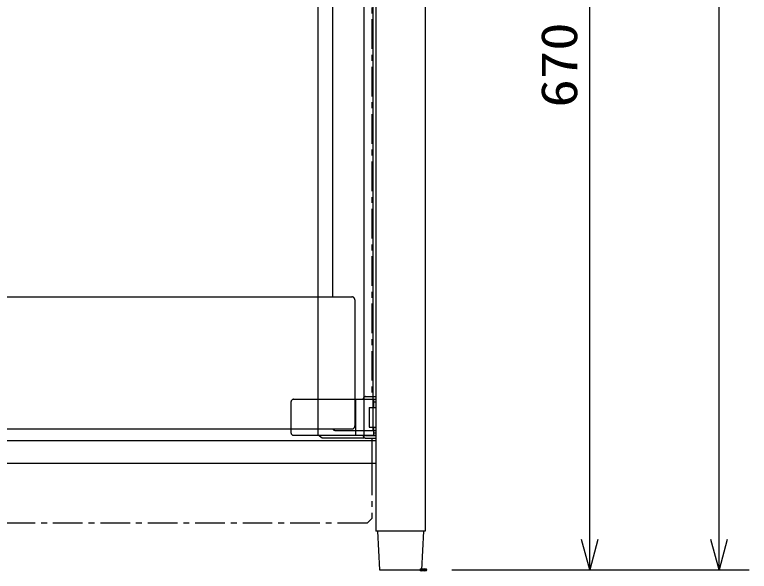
# Model space of a CAD drawing. Units: millimetres, scale not verified. Extents: x -127 to 127, y -116 to 117.
# Drawn here: x -67.86 to -19.26, y -23.13 to 13.73 of the extents above; entities that cross this region are included whole.
import ezdxf
from ezdxf.enums import TextEntityAlignment as Align

# ---------------------------------------------------------------- set-up
doc = ezdxf.new("R2010")
doc.units = ezdxf.units.MM
doc.header["$LTSCALE"] = 0.392256
doc.header["$PDMODE"] = 32
doc.header["$PDSIZE"] = 0.196
doc.linetypes.add('CHAIN1', pattern=[8, 5, -1, 1, -1])
for name, color, linetype in [('0-2_GAIKEI', 1, 'Continuous'), ('0-3_WAKU', 1, 'Continuous'), ('0-4_DEFPOINTS', 7, 'Continuous')]:
    doc.layers.add(name, color=color, linetype=linetype)
doc.styles.add('ＭＳ ゴシック', font='')
doc.styles.get('ＭＳ ゴシック').set_extended_font_data('MS Gothic')

# ---------------------------------------------------------------- blocks, each defined once
blk = doc.blocks.new('_OPEN30')
at = {"layer": '0-3_WAKU', "color": 7}
blk.add_line((0, 0), (-1, 0), dxfattribs=at)
blk.add_lwpolyline([(-1, 0.2679), (0, 0), (-1, -0.2679)], dxfattribs=at)

msp = doc.modelspace()

# ---------------------------------------------------------------- linework, layer by layer
at = {"layer": '0-2_GAIKEI', "color": 7}
for p, q in [((-40.7063, 63.7017), (-40.7063, -20.4728)), ((-43.9621, 43.9691), (-43.9621, -20.4728)), ((-40.7063, -20.4728), (-43.9621, -20.4728)), ((-43.8458, -20.4728), (-43.7296, -23.0309)), ((-40.8226, -20.4728), (-40.9389, -23.0309)), ((-43.7296, -23.0309), (-40.9389, -23.0309))]:
    msp.add_line(p, q, dxfattribs=at)
at = {"layer": '0-2_GAIKEI'}
for p, q in [((-44.1597, 43.6902), (-44.1597, -13.7947)), ((-47.7845, -14.1169), (-47.7845, 42.3075)), ((-44.757, 42.3075), (-44.757, -14.3105)), ((-46.8442, 21.5968), (-46.8442, -4.9554)), ((-92.8605, -4.9554), (-45.5519, -4.9554)), ((-45.5437, -4.9555), (-45.5519, -4.9554)), ((-45.3532, -5.1535), (-45.3532, -13.5024)), ((-44.6473, -11.559), (-43.9621, -11.559)), ((-49.5866, -11.928), (-49.5868, -11.9361)), ((-49.3875, -11.7379), (-44.1206, -11.7379)), ((-45.313, -11.7379), (-45.313, -14.1227)), ((-44.8051, -11.7118), (-44.8053, -11.7184)), ((-44.8053, -11.7184), (-44.8053, -11.7379)), ((-44.6473, -11.7184), (-44.6473, -11.7379)), ((-44.6473, -11.7184), (-43.9621, -11.7184)), ((-44.1999, -11.7379), (-43.9621, -11.7379)), ((-44.1206, -11.7379), (-44.1206, -12.2847)), ((-44.1206, -11.8973), (-43.9621, -11.8973)), ((-44.4187, -12.2847), (-44.4187, -13.577)), ((-44.4187, -12.2847), (-44.1206, -12.2847)), ((-44.4187, -12.2902), (-43.9621, -12.2902)), ((-45.3534, -13.5105), (-45.3532, -13.5024)), ((-44.4187, -13.5724), (-43.9621, -13.5724)), ((-44.4187, -13.577), (-44.1206, -13.577)), ((-44.1206, -13.577), (-44.1206, -14.1227)), ((-92.8605, -13.7005), (-45.5519, -13.7005)), ((-46.6506, -13.7946), (-46.6455, -13.7947)), ((-46.6455, -13.7947), (-43.9621, -13.7947)), ((-44.1206, -13.9647), (-43.9621, -13.9647)), ((-94.3203, -14.4713), (-43.9621, -14.4713)), ((-49.3875, -14.1227), (-44.1206, -14.1227)), ((-47.5266, -14.3105), (-47.7845, -14.1169)), ((-44.757, -14.3105), (-47.5266, -14.3105)), ((-44.8053, -14.1439), (-44.8053, -14.1227)), ((-44.6538, -14.3012), (-44.6473, -14.3013)), ((-44.6473, -14.1439), (-44.6473, -14.1227)), ((-44.6473, -14.1439), (-43.9621, -14.1439)), ((-44.6473, -14.3013), (-43.9621, -14.3013)), ((-44.2401, -14.3013), (-44.2401, -16.1186)), ((-44.1999, -14.1227), (-43.9621, -14.1227)), ((-94.0333, -15.9623), (-43.9621, -15.9623))]:
    msp.add_line(p, q, dxfattribs=at)
at = {"layer": '0-2_GAIKEI', "linetype": 'CHAIN1'}
for p, q in [((-44.2401, 35.3917), (-44.2401, -11.559)), ((-44.2401, -16.1186), (-44.2401, -19.6394)), ((-44.2401, -19.6394), (-44.5376, -19.9374)), ((-44.5376, -19.9374), (-93.7352, -19.9374))]:
    msp.add_line(p, q, dxfattribs=at)
at = {"layer": '0-2_GAIKEI'}
for points in [[(-45.3532, -5.1535), (-45.3534, -5.1454), (-45.3539, -5.1374), (-45.3547, -5.1294), (-45.3558, -5.1215), (-45.3572, -5.1138), (-45.359, -5.1061), (-45.361, -5.0986), (-45.3633, -5.0911), (-45.3659, -5.0838), (-45.3688, -5.0767), (-45.3719, -5.0696), (-45.3753, -5.0627), (-45.3789, -5.056), (-45.3829, -5.0494), (-45.387, -5.043), (-45.3914, -5.0368), (-45.396, -5.0307), (-45.4009, -5.0248), (-45.4059, -5.0191), (-45.4112, -5.0136), (-45.4167, -5.0084), (-45.4224, -5.0033), (-45.4283, -4.9984), (-45.4343, -4.9938), (-45.4406, -4.9894), (-45.447, -4.9852), (-45.4536, -4.9813), (-45.4604, -4.9776), (-45.4673, -4.9742), (-45.4744, -4.971), (-45.4816, -4.9681), (-45.4889, -4.9655), (-45.4964, -4.9632), (-45.504, -4.9612), (-45.5117, -4.9594), (-45.5196, -4.958), (-45.5275, -4.9569), (-45.5356, -4.956), (-45.5437, -4.9555)], [(-44.6473, -11.559), (-44.6538, -11.5592), (-44.6602, -11.5596), (-44.6666, -11.5602), (-44.6728, -11.5611), (-44.679, -11.5623), (-44.6851, -11.5637), (-44.6911, -11.5653), (-44.6971, -11.5671), (-44.7029, -11.5692), (-44.7086, -11.5715), (-44.7142, -11.5741), (-44.7197, -11.5768), (-44.7251, -11.5797), (-44.7303, -11.5829), (-44.7354, -11.5862), (-44.7404, -11.5897), (-44.7452, -11.5935), (-44.7499, -11.5974), (-44.7544, -11.6014), (-44.7588, -11.6057), (-44.763, -11.6101), (-44.7671, -11.6146), (-44.771, -11.6194), (-44.7747, -11.6242), (-44.7782, -11.6292), (-44.7815, -11.6344), (-44.7846, -11.6397), (-44.7875, -11.6451), (-44.7903, -11.6507), (-44.7928, -11.6563), (-44.7951, -11.6621), (-44.7972, -11.668), (-44.799, -11.674), (-44.8007, -11.6801), (-44.802, -11.6863), (-44.8032, -11.6925), (-44.8041, -11.6989), (-44.8047, -11.7053), (-44.8051, -11.7118)], [(-49.5868, -11.9361), (-49.5868, -13.9245), (-49.5866, -13.9327), (-49.5861, -13.9408), (-49.5853, -13.9488), (-49.5842, -13.9567), (-49.5827, -13.9645), (-49.581, -13.9722), (-49.579, -13.9798), (-49.5766, -13.9873), (-49.574, -13.9946), (-49.5711, -14.0018), (-49.568, -14.0088), (-49.5646, -14.0157), (-49.5609, -14.0224), (-49.557, -14.029), (-49.5528, -14.0354), (-49.5484, -14.0417), (-49.5437, -14.0477), (-49.5389, -14.0536), (-49.5338, -14.0593), (-49.5285, -14.0647), (-49.523, -14.07), (-49.5173, -14.0751), (-49.5114, -14.0799), (-49.5053, -14.0845), (-49.499, -14.0889), (-49.4926, -14.093), (-49.4859, -14.0969), (-49.4792, -14.1006), (-49.4722, -14.104), (-49.4651, -14.1071), (-49.4579, -14.11), (-49.4506, -14.1126), (-49.4431, -14.1149), (-49.4354, -14.1169), (-49.4277, -14.1187), (-49.4199, -14.1201), (-49.4119, -14.1212), (-49.4039, -14.122)], [(-49.3875, -11.7379), (-49.3957, -11.7381), (-49.4039, -11.7386), (-49.4119, -11.7394), (-49.4199, -11.7406), (-49.4277, -11.742), (-49.4354, -11.7437), (-49.4431, -11.7458), (-49.4506, -11.7481), (-49.4579, -11.7507), (-49.4651, -11.7536), (-49.4722, -11.7568), (-49.4792, -11.7602), (-49.4859, -11.7639), (-49.4926, -11.7678), (-49.499, -11.7719), (-49.5053, -11.7763), (-49.5114, -11.781), (-49.5173, -11.7858), (-49.523, -11.7909), (-49.5285, -11.7962), (-49.5338, -11.8017), (-49.5389, -11.8074), (-49.5437, -11.8133), (-49.5484, -11.8193), (-49.5528, -11.8256), (-49.557, -11.832), (-49.5609, -11.8386), (-49.5646, -11.8453), (-49.568, -11.8522), (-49.5711, -11.8592), (-49.574, -11.8664), (-49.5766, -11.8737), (-49.579, -11.8811), (-49.581, -11.8887), (-49.5827, -11.8963), (-49.5842, -11.9041), (-49.5853, -11.912), (-49.5861, -11.9199), (-49.5866, -11.928)], [(-45.5519, -13.7005), (-45.5437, -13.7004), (-45.5356, -13.6999), (-45.5275, -13.699), (-45.5196, -13.6979), (-45.5117, -13.6965), (-45.504, -13.6947), (-45.4964, -13.6927), (-45.4889, -13.6904), (-45.4816, -13.6878), (-45.4744, -13.6849), (-45.4673, -13.6818), (-45.4604, -13.6783), (-45.4536, -13.6747), (-45.447, -13.6708), (-45.4406, -13.6666), (-45.4343, -13.6622), (-45.4283, -13.6576), (-45.4224, -13.6527), (-45.4167, -13.6476), (-45.4112, -13.6424), (-45.4059, -13.6369), (-45.4009, -13.6312), (-45.396, -13.6253), (-45.3914, -13.6193), (-45.387, -13.613), (-45.3829, -13.6066), (-45.3789, -13.6), (-45.3753, -13.5933), (-45.3719, -13.5864), (-45.3688, -13.5794), (-45.3659, -13.5722), (-45.3633, -13.5649), (-45.361, -13.5574), (-45.359, -13.5499), (-45.3572, -13.5422), (-45.3558, -13.5344), (-45.3547, -13.5266), (-45.3539, -13.5186), (-45.3534, -13.5105)], [(-46.8149, -13.7005), (-46.8122, -13.705), (-46.8093, -13.7093), (-46.8063, -13.7135), (-46.8032, -13.7177), (-46.8001, -13.7217), (-46.7968, -13.7257), (-46.7934, -13.7295), (-46.7899, -13.7333), (-46.7864, -13.7369), (-46.7827, -13.7404), (-46.779, -13.7439), (-46.7752, -13.7472), (-46.7713, -13.7504), (-46.7673, -13.7536), (-46.7633, -13.7566), (-46.7592, -13.7595), (-46.755, -13.7623), (-46.7508, -13.765), (-46.7464, -13.7675), (-46.7421, -13.77), (-46.7376, -13.7724), (-46.7331, -13.7746), (-46.7286, -13.7767), (-46.724, -13.7788), (-46.7194, -13.7807), (-46.7147, -13.7824), (-46.7099, -13.7841), (-46.7052, -13.7857), (-46.7003, -13.7871), (-46.6955, -13.7884), (-46.6906, -13.7896), (-46.6857, -13.7907), (-46.6807, -13.7916), (-46.6758, -13.7924), (-46.6708, -13.7931), (-46.6657, -13.7937), (-46.6607, -13.7941), (-46.6557, -13.7945), (-46.6506, -13.7946)], [(-49.4039, -14.122), (-49.3957, -14.1225), (-49.3875, -14.1227)], [(-44.8053, -14.1439), (-44.8051, -14.1504), (-44.8047, -14.1569), (-44.8041, -14.1633), (-44.8032, -14.1695), (-44.802, -14.1757), (-44.8007, -14.1819), (-44.799, -14.1879), (-44.7972, -14.1938), (-44.7951, -14.1996), (-44.7928, -14.2053), (-44.7903, -14.2109), (-44.7875, -14.2164), (-44.7846, -14.2218), (-44.7815, -14.227), (-44.7782, -14.2321), (-44.7747, -14.237), (-44.771, -14.2418), (-44.7671, -14.2465), (-44.763, -14.251), (-44.7588, -14.2553), (-44.7544, -14.2595), (-44.7499, -14.2635), (-44.7452, -14.2674), (-44.7404, -14.271), (-44.7354, -14.2745), (-44.7303, -14.2778), (-44.7251, -14.2809), (-44.7197, -14.2838), (-44.7142, -14.2865), (-44.7086, -14.289), (-44.7029, -14.2913), (-44.6971, -14.2933), (-44.6911, -14.2951), (-44.6851, -14.2967), (-44.679, -14.2981), (-44.6728, -14.2992), (-44.6666, -14.3001), (-44.6602, -14.3008), (-44.6538, -14.3012)]]:
    msp.add_lwpolyline(points, dxfattribs=at)
at = {"layer": '0-3_WAKU', "color": 3}
for p, q in [((-21.2608, -21.0309), (-21.2608, 73.9691)), ((-29.8169, -21.0309), (-29.8169, 41.9691)), ((-38.9389, -23.0309), (-19.2608, -23.0309)), ((-38.7063, -23.0309), (-27.8169, -23.0309))]:
    msp.add_line(p, q, dxfattribs=at)
at = {"layer": '0-4_DEFPOINTS'}
for p in [(-40.9389, -23.0309), (-40.7063, -23.0309)]:
    msp.add_point(p, dxfattribs=at)

# ---------------------------------------------------------------- block references
at = {"layer": '0-3_WAKU', "xscale": 2, "yscale": 2, "rotation": 270}
for p in [(-29.8169, -23.0309), (-21.2608, -23.0309)]:
    msp.add_blockref('_OPEN30', p, dxfattribs=at)

# ---------------------------------------------------------------- texts
at = {"layer": '0-3_WAKU', "color": 3, "style": 'ＭＳ ゴシック', "width": 1.15}
msp.add_text('670', height=2.404, rotation=90, dxfattribs=at).set_placement((-29.9265, 7.582), align=Align.BOTTOM_LEFT)

doc.saveas('drawing.dxf')
